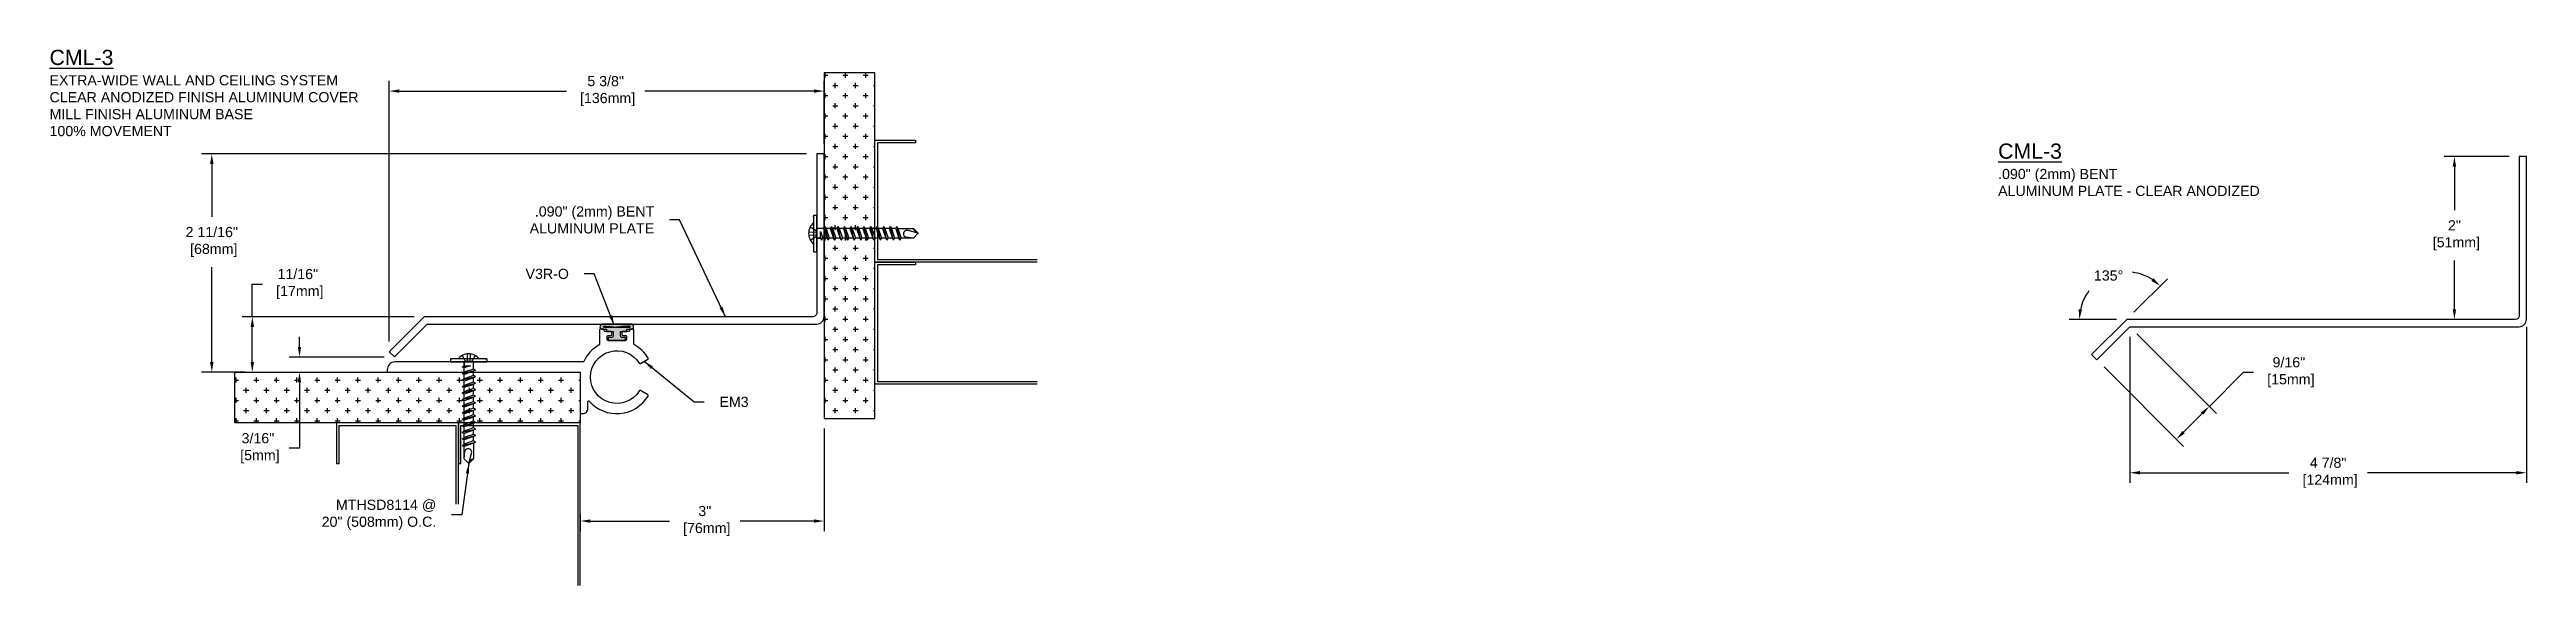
# Model space of a CAD drawing. Header units: inches. Extents: x 2 to 32.5, y 15.2 to 21.8.
import ezdxf

# ---------------------------------------------------------------- set-up
doc = ezdxf.new("R2010")
doc.units = ezdxf.units.IN
doc.header["$MEASUREMENT"] = 0
doc.linetypes.add('HIDDEN2', pattern=[0.1875, 0.125, -0.0625])
for name, color, linetype in [('Anchors', 4, 'Continuous'), ('Conditions', 1, 'Continuous'), ('Dimensions', 3, 'Continuous'), ('Fillers', 2, 'Continuous'), ('Metals', 7, 'Continuous'), ('TEXT', 2, 'Continuous')]:
    doc.layers.add(name, color=color, linetype=linetype)
doc.styles.add('ARIAL', font='arial.ttf')
doc.dimstyles.new('Arial', dxfattribs={"dimtxt": 0.125, "dimasz": 0.125, "dimexe": 0.125, "dimexo": 0.125, "dimgap": 0.125, "dimtad": 0, "dimtih": 1, "dimtoh": 1, "dimdec": 4, "dimzin": 3, "dimdsep": 46, "dimlunit": 4, "dimtxsty": 'ARIAL', "dimcen": 0.125, "dimadec": 0, "dimazin": 0, "dimtfac": 1, "dimtdec": 4, "dimtofl": 0, "dimtmove": 0, "dimatfit": 3, "dimfxl": 0, "dimfrac": 2, "dimtolj": 1, "dimtzin": 0, "dimarcsym": 0})

# ---------------------------------------------------------------- blocks, each defined once
blk = doc.blocks.new('V3RforCM')
h = blk.add_hatch(color=256)
h.paths.add_polyline_path([(0.141, -0.163), (0.205, -0.163, 0.8111), (0.189, -0.1), (-0.156, -0.1, 0.8111), (-0.172, -0.163), (-0.109, -0.163), (-0.109, -0.194), (-0.03, -0.194), (-0.03, -0.241), (-0.036, -0.267), (-0.091, -0.267), (-0.091, -0.302), (0.124, -0.302), (0.124, -0.267), (0.069, -0.267), (0.063, -0.241), (0.063, -0.194), (0.141, -0.194)])
edge = h.paths.add_edge_path(flags=16)
edge.add_spline(control_points=[(-0.139, -0.141), (-0.14, -0.141), (-0.185, -0.12), (-0.087, -0.129), (0.017, -0.14)], knot_values=[0.028497, 0.028497, 0.028497, 0.028497, 0.032831, 0.201023, 0.201023, 0.201023, 0.201023], degree=3, periodic=0)
edge.add_spline(control_points=[(0.017, -0.14), (0.12, -0.129), (0.218, -0.12), (0.173, -0.141), (0.172, -0.141)], knot_values=[0.028497, 0.028497, 0.028497, 0.028497, 0.196688, 0.201023, 0.201023, 0.201023, 0.201023], degree=3, periodic=0)
edge.add_line((0.172, -0.141), (-0.139, -0.141))
blk.add_lwpolyline([(0.141, -0.194), (0.141, -0.163), (0.205, -0.163, 0.8111), (0.189, -0.1), (-0.156, -0.1, 0.8111), (-0.172, -0.163), (-0.109, -0.163), (-0.109, -0.194), (-0.03, -0.194), (-0.03, -0.241), (-0.036, -0.267), (-0.091, -0.267), (-0.091, -0.302), (0.124, -0.302), (0.124, -0.267), (0.069, -0.267), (0.063, -0.241), (0.063, -0.194)], format="xyb", close=True)
blk.add_lwpolyline([(0.172, -0.141), (-0.139, -0.141)])
for points in [[(-0.139, -0.141), (-0.14, -0.141), (-0.185, -0.12), (-0.087, -0.129), (0.017, -0.14)], [(0.172, -0.141), (0.173, -0.141), (0.218, -0.12), (0.12, -0.129), (0.017, -0.14)]]:
    blk.add_open_spline(points, degree=3, knots=[0.028497, 0.028497, 0.028497, 0.028497, 0.0328313, 0.2010226, 0.2010226, 0.2010226, 0.2010226])
blk = doc.blocks.new('em3')
blk.add_lwpolyline([(-22.235, -3.441), (-22.235, -3.399, 0.414214), (-22.245, -3.389), (-22.28, -3.389, -0.414214), (-22.29, -3.379), (-22.29, -3.352, -0.414214), (-22.28, -3.342), (-22.207, -3.342, 0.414214), (-22.197, -3.332), (-22.197, -3.321, -0.414214), (-22.187, -3.311), (-22.151, -3.311, -0.414214), (-22.141, -3.321), (-22.141, -3.498, 0.273807), (-22.136, -3.507, -0.158832), (-21.945, -3.71, 0.29076), (-21.936, -3.716), (-19.621, -3.716, -0.414214), (-19.527, -3.81), (-19.527, -3.831, -0.414214), (-19.537, -3.841), (-21.892, -3.841, 0.414214), (-21.902, -3.851), (-21.902, -4.341, -0.414214), (-21.912, -4.351), (-21.933, -4.351, -0.414214), (-21.996, -4.289), (-21.996, -4.204, 0.692603), (-22.013, -4.198, -0.506912), (-22.737, -4.135, -0.420887), (-22.733, -4.121), (-22.642, -4.069, -0.405496), (-22.629, -4.072, 3.520953), (-22.629, -3.731, -0.405496), (-22.642, -3.734), (-22.733, -3.681, -0.420887), (-22.737, -3.668, -0.131423), (-22.569, -3.507, 0.273807), (-22.563, -3.498), (-22.563, -3.321, -0.414214), (-22.553, -3.311), (-22.517, -3.311, -0.414214), (-22.507, -3.321), (-22.507, -3.332, 0.414214), (-22.497, -3.342), (-22.425, -3.342, -0.414214), (-22.415, -3.352), (-22.415, -3.379, -0.414214), (-22.425, -3.389), (-22.46, -3.389, 0.414214), (-22.47, -3.399), (-22.47, -3.441, 0.414214), (-22.46, -3.451), (-22.245, -3.451, 0.414214)], format="xyb", close=True)
blk = doc.blocks.new('MTHSD8114')
for p, q in [((0.224, 0.038), (-0.224, 0.038)), ((-0.224, 0.038), (-0.224, 0)), ((-0.224, 0), (0.224, 0)), ((-0.056, 0), (0.056, 0)), ((0.06, -0.087), (0.06, 0)), ((0.224, 0.038), (0.224, 0)), ((-0.081, -0.061), (-0.024, -0.047)), ((-0.081, -0.061), (-0.056, -0.047)), ((-0.081, -0.061), (-0.056, -0.074)), ((-0.081, -0.141), (0.085, -0.101)), ((-0.081, -0.141), (-0.056, -0.127)), ((-0.081, -0.141), (-0.056, -0.155)), ((-0.081, -0.221), (0.085, -0.181)), ((-0.081, -0.221), (-0.056, -0.208)), ((-0.081, -0.221), (-0.056, -0.235)), ((-0.081, -0.302), (0.085, -0.262)), ((-0.081, -0.302), (-0.056, -0.288)), ((-0.081, -0.302), (-0.056, -0.316)), ((-0.056, -0.047), (-0.056, 0)), ((-0.056, 0), (-0.056, -0.047)), ((0.024, -0.047), (-0.056, -0.074)), ((-0.056, -0.047), (0.024, -0.047)), ((-0.056, -0.127), (-0.056, -0.074)), ((0.06, -0.087), (-0.056, -0.127)), ((0.06, -0.115), (-0.056, -0.155)), ((-0.056, -0.208), (-0.056, -0.155)), ((0.06, -0.167), (-0.056, -0.208)), ((0.06, -0.195), (-0.056, -0.235)), ((-0.056, -0.288), (-0.056, -0.235)), ((0.06, -0.248), (-0.056, -0.288)), ((0.06, -0.276), (-0.056, -0.316)), ((0.085, -0.101), (0.06, -0.087)), ((0.085, -0.101), (0.06, -0.115)), ((0.06, -0.167), (0.06, -0.115)), ((0.085, -0.181), (0.06, -0.167)), ((0.085, -0.181), (0.06, -0.195)), ((0.06, -0.248), (0.06, -0.195)), ((0.085, -0.262), (0.06, -0.248)), ((0.085, -0.262), (0.06, -0.276)), ((0.06, -0.328), (0.06, -0.276)), ((-0.081, -0.382), (0.085, -0.342)), ((-0.081, -0.382), (-0.056, -0.368)), ((-0.081, -0.382), (-0.056, -0.396)), ((-0.081, -0.463), (0.085, -0.422)), ((-0.081, -0.463), (-0.056, -0.449)), ((-0.081, -0.463), (-0.056, -0.477)), ((-0.081, -0.543), (0.085, -0.503)), ((-0.081, -0.543), (-0.056, -0.529)), ((-0.081, -0.543), (-0.056, -0.557)), ((-0.081, -0.624), (0.085, -0.583)), ((-0.056, -0.368), (-0.056, -0.316)), ((0.06, -0.328), (-0.056, -0.368)), ((0.06, -0.356), (-0.056, -0.396)), ((-0.056, -0.449), (-0.056, -0.396)), ((0.06, -0.409), (-0.056, -0.449)), ((0.06, -0.436), (-0.056, -0.477)), ((-0.056, -0.529), (-0.056, -0.477)), ((0.06, -0.489), (-0.056, -0.529)), ((0.06, -0.517), (-0.056, -0.557)), ((-0.056, -0.61), (-0.056, -0.557)), ((0.06, -0.569), (-0.056, -0.61)), ((0.06, -0.597), (-0.056, -0.637)), ((0.085, -0.342), (0.06, -0.328)), ((0.085, -0.342), (0.06, -0.356)), ((0.06, -0.409), (0.06, -0.356)), ((0.085, -0.422), (0.06, -0.409)), ((0.085, -0.422), (0.06, -0.436)), ((0.06, -0.489), (0.06, -0.436)), ((0.085, -0.503), (0.06, -0.489)), ((0.085, -0.503), (0.06, -0.517)), ((0.06, -0.569), (0.06, -0.517)), ((0.085, -0.583), (0.06, -0.569)), ((0.085, -0.583), (0.06, -0.597)), ((0.06, -0.65), (0.06, -0.597)), ((-0.081, -0.624), (-0.056, -0.61)), ((-0.081, -0.624), (-0.056, -0.637)), ((-0.081, -0.704), (0.085, -0.664)), ((-0.081, -0.704), (-0.056, -0.69)), ((-0.081, -0.704), (-0.056, -0.718)), ((-0.081, -0.784), (0.085, -0.744)), ((-0.081, -0.784), (-0.056, -0.771)), ((-0.081, -0.784), (-0.056, -0.798)), ((-0.081, -0.865), (0.085, -0.825)), ((-0.081, -0.865), (-0.056, -0.851)), ((-0.081, -0.865), (-0.056, -0.879)), ((-0.081, -0.945), (0.085, -0.905)), ((-0.056, -0.69), (-0.056, -0.637)), ((0.06, -0.65), (-0.056, -0.69)), ((0.06, -0.678), (-0.056, -0.718)), ((-0.056, -0.771), (-0.056, -0.718)), ((0.06, -0.73), (-0.056, -0.771)), ((0.06, -0.758), (-0.056, -0.798)), ((-0.056, -0.851), (-0.056, -0.798)), ((0.06, -0.811), (-0.056, -0.851)), ((0.06, -0.839), (-0.056, -0.879)), ((-0.056, -0.931), (-0.056, -0.879)), ((0.06, -0.891), (-0.056, -0.931)), ((0.085, -0.664), (0.06, -0.65)), ((0.085, -0.664), (0.06, -0.678)), ((0.06, -0.73), (0.06, -0.678)), ((0.085, -0.744), (0.06, -0.73)), ((0.085, -0.744), (0.06, -0.758)), ((0.06, -0.811), (0.06, -0.758)), ((0.085, -0.825), (0.06, -0.811)), ((0.085, -0.825), (0.06, -0.839)), ((0.06, -0.891), (0.06, -0.839)), ((0.085, -0.905), (0.06, -0.891)), ((0.085, -0.905), (0.06, -0.919)), ((-0.081, -0.945), (-0.056, -0.931)), ((-0.081, -0.945), (-0.056, -0.959)), ((-0.081, -1.026), (0.085, -0.985)), ((-0.081, -1.026), (-0.056, -1.012)), ((-0.081, -1.026), (-0.056, -1.04)), ((0.06, -0.919), (-0.056, -0.959)), ((-0.056, -1.012), (-0.056, -0.959)), ((0.06, -0.972), (-0.056, -1.012)), ((0.06, -0.999), (-0.056, -1.04)), ((-0.056, -1.192), (-0.056, -1.04)), ((-0.056, -1.192), (-0.046, -1.097)), ((0.002, -1.25), (-0.056, -1.192)), ((0.002, -1.25), (0.039, -1.111)), ((0.002, -1.25), (0.06, -1.192)), ((0.06, -0.972), (0.06, -0.919)), ((0.085, -0.985), (0.06, -0.972)), ((0.085, -0.985), (0.06, -0.999)), ((0.06, -0.999), (0.06, -1.192))]:
    blk.add_line(p, q)
at = {"linetype": 'HIDDEN2'}
for p, q in [((-0.081, 0.079), (-0.038, 0.006)), ((0.038, 0.006), (-0.038, 0.006)), ((-0.019, 0.099), (-0.016, 0.006)), ((0.019, 0.099), (0.016, 0.006)), ((0.081, 0.079), (0.038, 0.006))]:
    blk.add_line(p, q, dxfattribs=at)
for centre, radius, start, end in [((0, -0.066), 0.166, 38.5375, 141.4625), ((-0.005, -1.11), 0.0433, 358.315, 162.8045), ((0.089, -1.279), 0.0922, 108.6241, 161.3759)]:
    blk.add_arc(centre, radius, start, end)
blk.add_point((0.204, 0.038))
blk = doc.blocks.new('BENT ALUMPLT')
at = {"layer": 'Metals'}
blk.add_lwpolyline([(-4.287, -0.53), (-3.882, -0.125), (0.91, -0.125, 0.414214), (1, -0.035), (1, 1.969), (0.91, 1.969), (0.91, 0.01, -0.414214), (0.865, -0.035), (-3.919, -0.035), (-4.351, -0.467)], format="xyb", close=True, dxfattribs=at)
blk = doc.blocks.new('*D9')
at = {"layer": 'Defpoints', "color": 0}
for p in [(11.518, 17.278), (8.518, 16.223), (11.518, 16.016)]:
    blk.add_point(p, dxfattribs=at)
at = {"layer": 'Dimensions', "color": 0, "lineweight": -2}
for p, q in [((11.518, 17.153), (11.518, 15.891)), ((8.518, 16.098), (8.518, 15.891)), ((8.643, 16.016), (9.616, 16.016)), ((11.393, 16.016), (10.485, 16.016))]:
    blk.add_line(p, q, dxfattribs=at)
at = {"layer": 'Dimensions', "color": 0}
for points in [[(8.643, 16.036), (8.643, 15.995), (8.518, 16.016)], [(11.393, 16.036), (11.393, 15.995), (11.518, 16.016)]]:
    blk.add_solid(points, dxfattribs=at)
at = {"layer": 'Dimensions', "color": 0, "insert": (10.05, 16.016), "char_height": 0.125, "attachment_point": 5, "style": 'ARIAL'}
blk.add_mtext('\\A1;3"\\P [76mm]', dxfattribs=at)
blk = doc.blocks.new('*D10')
at = {"layer": 'Defpoints', "color": 0}
for p in [(11.518, 21.306), (11.518, 20.533), (6.167, 18.098)]:
    blk.add_point(p, dxfattribs=at)
at = {"layer": 'Dimensions', "color": 0, "lineweight": -2}
for p, q in [((6.167, 18.223), (6.167, 21.431)), ((11.518, 20.658), (11.518, 21.431)), ((6.292, 21.306), (8.347, 21.306)), ((11.393, 21.306), (9.313, 21.306))]:
    blk.add_line(p, q, dxfattribs=at)
at = {"layer": 'Dimensions', "color": 0}
for points in [[(6.292, 21.327), (6.292, 21.285), (6.167, 21.306)], [(11.393, 21.327), (11.393, 21.285), (11.518, 21.306)]]:
    blk.add_solid(points, dxfattribs=at)
at = {"layer": 'Dimensions', "color": 0, "insert": (8.83, 21.306), "char_height": 0.125, "attachment_point": 5, "style": 'ARIAL'}
blk.add_mtext('\\A1;5 3/8"\\P [136mm]', dxfattribs=at)
blk = doc.blocks.new('*D11')
at = {"layer": 'Defpoints', "color": 0}
for p in [(6.23, 18.034), (4.518, 17.848), (5.062, 17.848)]:
    blk.add_point(p, dxfattribs=at)
at = {"layer": 'Dimensions', "color": 0, "lineweight": -2}
for p, q in [((6.105, 18.034), (4.937, 18.034)), ((5.062, 18.159), (5.062, 18.284)), ((4.643, 17.848), (5.187, 17.848)), ((5.062, 17.723), (5.062, 16.912)), ((5.062, 16.912), (4.937, 16.912))]:
    blk.add_line(p, q, dxfattribs=at)
at = {"layer": 'Dimensions', "color": 0}
for points in [[(5.042, 18.159), (5.083, 18.159), (5.062, 18.034)], [(5.042, 17.723), (5.083, 17.723), (5.062, 17.848)]]:
    blk.add_solid(points, dxfattribs=at)
at = {"layer": 'Dimensions', "color": 0, "insert": (4.551, 16.912), "char_height": 0.125, "attachment_point": 5, "style": 'ARIAL'}
blk.add_mtext('\\A1;3/16"\\P [5mm]', dxfattribs=at)
blk = doc.blocks.new('*D12')
at = {"layer": 'Defpoints', "color": 0}
for p in [(4.482, 18.53), (6.599, 18.53), (4.518, 17.848)]:
    blk.add_point(p, dxfattribs=at)
at = {"layer": 'Dimensions', "color": 0, "lineweight": -2}
for p, q in [((4.482, 18.53), (4.482, 18.932)), ((4.482, 18.932), (4.607, 18.932)), ((6.474, 18.53), (4.357, 18.53)), ((4.482, 17.973), (4.482, 18.405)), ((4.393, 17.848), (4.357, 17.848))]:
    blk.add_line(p, q, dxfattribs=at)
at = {"layer": 'Dimensions', "color": 0}
for points in [[(4.461, 18.405), (4.503, 18.405), (4.482, 18.53)], [(4.461, 17.973), (4.503, 17.973), (4.482, 17.848)]]:
    blk.add_solid(points, dxfattribs=at)
at = {"layer": 'Dimensions', "color": 0, "insert": (5.042, 18.932), "char_height": 0.125, "attachment_point": 5, "style": 'ARIAL'}
blk.add_mtext('\\A1;11/16"\\P [17mm]', dxfattribs=at)
blk = doc.blocks.new('*D13')
at = {"layer": 'Defpoints', "color": 0}
for p in [(27.587, 18.406), (27.182, 18.001), (28.161, 17.022)]:
    blk.add_point(p, dxfattribs=at)
at = {"layer": 'Dimensions', "color": 0, "lineweight": -2}
for p, q in [((27.675, 18.318), (28.655, 17.338)), ((27.27, 17.912), (28.249, 16.933)), ((28.566, 17.427), (28.985, 17.846)), ((28.985, 17.846), (29.11, 17.846)), ((28.249, 17.11), (28.478, 17.338))]:
    blk.add_line(p, q, dxfattribs=at)
at = {"layer": 'Dimensions', "color": 0}
for points in [[(28.463, 17.353), (28.493, 17.324), (28.566, 17.427)], [(28.235, 17.125), (28.264, 17.095), (28.161, 17.022)]]:
    blk.add_solid(points, dxfattribs=at)
at = {"layer": 'Dimensions', "color": 0, "insert": (29.545, 17.846), "char_height": 0.125, "attachment_point": 5, "style": 'ARIAL'}
blk.add_mtext('\\A1;9/16"\\P [15mm]', dxfattribs=at)
blk = doc.blocks.new('*D14')
at = {"layer": 'Defpoints', "color": 0}
for p in [(27.587, 18.406), (32.469, 18.531), (32.469, 16.61)]:
    blk.add_point(p, dxfattribs=at)
at = {"layer": 'Dimensions', "color": 0, "lineweight": -2}
for p, q in [((32.469, 18.406), (32.469, 16.485)), ((27.587, 18.281), (27.587, 16.485)), ((27.712, 16.61), (29.545, 16.61)), ((32.344, 16.61), (30.511, 16.61))]:
    blk.add_line(p, q, dxfattribs=at)
at = {"layer": 'Dimensions', "color": 0}
for points in [[(27.712, 16.631), (27.712, 16.589), (27.587, 16.61)], [(32.344, 16.631), (32.344, 16.589), (32.469, 16.61)]]:
    blk.add_solid(points, dxfattribs=at)
at = {"layer": 'Dimensions', "color": 0, "insert": (30.028, 16.61), "char_height": 0.125, "attachment_point": 5, "style": 'ARIAL'}
blk.add_mtext('\\A1;4 7/8"\\P [124mm]', dxfattribs=at)
blk = doc.blocks.new('*D15')
at = {"layer": 'Defpoints', "color": 0}
for p in [(11.428, 20.533), (3.983, 17.848), (4.518, 17.848)]:
    blk.add_point(p, dxfattribs=at)
at = {"layer": 'Dimensions', "color": 0, "lineweight": -2}
for p, q in [((11.303, 20.533), (3.858, 20.533)), ((3.983, 20.408), (3.983, 19.759)), ((3.983, 17.973), (3.983, 19.138)), ((4.393, 17.848), (3.858, 17.848))]:
    blk.add_line(p, q, dxfattribs=at)
at = {"layer": 'Dimensions', "color": 0}
for points in [[(3.962, 20.408), (4.004, 20.408), (3.983, 20.533)], [(3.962, 17.973), (4.004, 17.973), (3.983, 17.848)]]:
    blk.add_solid(points, dxfattribs=at)
at = {"layer": 'Dimensions', "color": 0, "insert": (3.983, 19.449), "char_height": 0.125, "attachment_point": 5, "style": 'ARIAL'}
blk.add_mtext('\\A1;2 11/16"\\P [68mm]', dxfattribs=at)
blk = doc.blocks.new('*D16')
at = {"layer": 'Defpoints', "color": 0}
for p in [(32.379, 20.5), (31.582, 18.496), (32.296, 18.496)]:
    blk.add_point(p, dxfattribs=at)
at = {"layer": 'Dimensions', "color": 0, "lineweight": -2}
for p, q in [((32.254, 20.5), (31.457, 20.5)), ((31.582, 20.375), (31.582, 19.841)), ((31.582, 18.621), (31.582, 19.222)), ((32.171, 18.496), (31.457, 18.496))]:
    blk.add_line(p, q, dxfattribs=at)
at = {"layer": 'Dimensions', "color": 0}
for points in [[(31.561, 20.375), (31.603, 20.375), (31.582, 20.5)], [(31.561, 18.621), (31.603, 18.621), (31.582, 18.496)]]:
    blk.add_solid(points, dxfattribs=at)
at = {"layer": 'Dimensions', "color": 0, "insert": (31.582, 19.531), "char_height": 0.125, "attachment_point": 5, "style": 'ARIAL'}
blk.add_mtext('\\A1;2"\\P [51mm]', dxfattribs=at)
blk = doc.blocks.new('*D17')
at = {"layer": 'Defpoints', "color": 0}
for p in [(27.55, 19.08), (27.55, 18.496), (27.55, 18.496), (32.296, 18.496), (27.118, 18.065)]:
    blk.add_point(p, dxfattribs=at)
at = {"layer": 'Dimensions', "color": 0, "lineweight": -2}
for p, q in [((27.638, 18.585), (28.051, 18.997)), ((27.425, 18.496), (26.841, 18.496))]:
    blk.add_line(p, q, dxfattribs=at)
for start, end in [(57.2899, 83.4254), (143.1007, 167.7101)]:
    blk.add_arc((27.55, 18.496), 0.584, start, end, dxfattribs=at)
at = {"layer": 'Dimensions', "color": 0}
for points in [[(27.878, 19.004), (27.852, 18.971), (27.962, 18.909)], [(27, 18.618), (26.958, 18.623), (26.966, 18.496)]]:
    blk.add_solid(points, dxfattribs=at)
at = {"layer": 'Dimensions', "color": 0, "insert": (27.326, 19.036), "char_height": 0.125, "attachment_point": 5, "style": 'ARIAL'}
blk.add_mtext('\\A1;135°', dxfattribs=at)

msp = doc.modelspace()

# ---------------------------------------------------------------- hatches: boundary and pattern name
at = {"layer": 'Conditions'}
h = msp.add_hatch(dxfattribs=at)
h.set_pattern_fill('CROSS', color=256, scale=0.5, style=0)
h.paths.add_polyline_path([(11.51757, 17.27826), (12.14257, 17.27826), (12.14257, 21.5293), (11.51757, 21.5293)])
h = msp.add_hatch(dxfattribs=at)
h.set_pattern_fill('CROSS', color=256, scale=0.5, style=0)
h.paths.add_polyline_path([(8.51757, 17.22317), (8.51757, 17.83817, 0.41421356), (8.50757, 17.84817), (6.15257, 17.84817), (4.26757, 17.84817), (4.26757, 17.22317)])

# ---------------------------------------------------------------- linework, layer by layer
for points in [[(12.14257, 17.27826), (12.14257, 21.5293), (11.51757, 21.5293), (11.51757, 17.27826), (12.14257, 17.27826)], [(14.14257, 19.20056), (12.14257, 19.20056), (12.14257, 20.70056), (12.64257, 20.70056), (12.64257, 20.66931), (12.17382, 20.66931), (12.17382, 19.23181), (14.14257, 19.23181)], [(14.14257, 17.70056), (12.14257, 17.70056), (12.14257, 19.20056), (12.64257, 19.20056), (12.64257, 19.16931), (12.17382, 19.16931), (12.17382, 17.73181), (14.14257, 17.73181)], [(8.51757, 17.22317), (4.26757, 17.22317), (4.26757, 17.84817), (8.51757, 17.84817), (8.51757, 17.22317)], [(7.01757, 16.2235), (7.01757, 17.22317), (5.51757, 17.22317), (5.51757, 16.72317), (5.54882, 16.72317), (5.54882, 17.19192), (6.98632, 17.19192), (6.98632, 16.22355)], [(8.51757, 15.22317), (8.51757, 17.22317), (7.01757, 17.22317), (7.01757, 16.72317), (7.04882, 16.72317), (7.04882, 17.19192), (8.48632, 17.19192), (8.48632, 15.22317)]]:
    msp.add_lwpolyline(points, dxfattribs=at)

# ---------------------------------------------------------------- block references
at = {"layer": 'Anchors', "rotation": 90}
msp.add_blockref('MTHSD8114', (11.42757, 19.55408), dxfattribs=at)
at = {"layer": 'Anchors'}
msp.add_blockref('MTHSD8114', (7.14375, 17.97317), dxfattribs=at)
at = {"layer": 'Fillers'}
msp.add_blockref('V3RforCM', (8.95103, 18.53999), dxfattribs=at)
at = {"layer": 'Metals'}
for p in [(10.51757, 18.56471), (31.46866, 18.53121)]:
    msp.add_blockref('BENT ALUMPLT', p, dxfattribs=at)
at = {"layer": 'Metals', "xscale": -1}
msp.add_blockref('em3', (-13.38459, 21.68905), dxfattribs=at)

# ---------------------------------------------------------------- texts
at = {"layer": 'TEXT', "char_height": 0.25, "width": 9.6875, "attachment_point": 1, "style": 'ARIAL'}
for s, insert in [('{\\H0.75x;\\LCML-3\\P\\H0.66667x;\\lEXTRA-WIDE WALL AND CEILING SYSTEM\\PCLEAR ANODIZED FINISH ALUMINUM COVER\\PMILL FINISH ALUMINUM BASE\\P100% MOVEMENT}', (1.98637, 21.81429)), ('{\\H0.75x;\\LCML-3\\H1.333x;\\P\\H0.5x;\\l.090" (2mm) BENT\\PALUMINUM PLATE - CLEAR ANODIZED }', (25.9664, 20.6611))]:
    msp.add_mtext(s, dxfattribs=dict(at, insert=insert))
at = {"layer": 'TEXT', "char_height": 0.125, "style": 'ARIAL'}
for s, insert, attachment_point in [('.090" (2mm) BENT\\PALUMINUM PLATE', (9.42778, 19.72013), 6), ('V3R-O', (8.3777, 19.05627), 6), ('EM3', (10.23069, 17.48133), 4), ('MTHSD8114 @\\P20" (508mm) O.C.', (6.74599, 16.09295), 6)]:
    msp.add_mtext(s, dxfattribs=dict(at, insert=insert, attachment_point=attachment_point))

# ---------------------------------------------------------------- dimensions: what is measured, and where the dimension line sits
at = {"layer": 'Dimensions'}
for base, p1, p2, picture, middle in [((11.517571, 21.306307), (6.16682, 18.098015), (11.517571, 20.533455), '*D10', (8.829821, 21.306307)), ((32.46866, 16.60996), (27.58688, 18.40621), (32.46866, 18.53121), '*D14', (30.02777, 16.60996)), ((11.51757, 16.01552), (8.51757, 16.22317), (11.51757, 17.27826), '*D9', (10.05032, 16.01552))]:
    dim = msp.add_linear_dim(base=base, p1=p1, p2=p2, dimstyle='Arial', override={"dimpost": '\\X'}, dxfattribs=at)
    dim.commit()
    dim.dimension.update_dxf_attribs({"geometry": picture, "text_midpoint": middle, "dimtype": 160})
for base, p1, p2, angle, picture, middle, dimtype in [((3.98291, 17.84817), (11.42757, 20.53346), (4.51757, 17.84817), 90, '*D15', (3.98291, 19.44855), 160), ((31.5819108553, 18.4962054533), (32.3786603828, 20.4999554533), (32.2956578574, 18.4962054533), 90, '*D16', (31.5819108553, 19.5312054533), 160), ((4.48233, 18.52971), (4.51757, 17.84817), (6.59851, 18.52971), 90, '*D12', (5.04201, 18.93212), 160), ((28.16088, 17.02155), (27.58688, 18.40621), (27.18155, 18.00088), 225, '*D13', (29.54473, 17.84571), 161), ((5.06234, 17.84817), (6.23046, 18.03438), (4.51757, 17.84817), 90, '*D11', (4.55121, 16.9116), 160)]:
    dim = msp.add_linear_dim(base=base, p1=p1, p2=p2, angle=angle, dimstyle='Arial', override={"dimpost": '\\X'}, dxfattribs=at)
    dim.commit()
    dim.dimension.update_dxf_attribs({"geometry": picture, "text_midpoint": middle, "dimtype": dimtype})
dim = msp.add_angular_dim_2l(base=(27.5496, 19.08008), line1=((32.29566, 18.49621), (27.5496, 18.49621)), line2=((27.5496, 18.49621), (27.11791, 18.06451)), dimstyle='Arial', override={"dimpost": '\\X'}, dxfattribs=at)
dim.commit()
dim.dimension.update_dxf_attribs({"geometry": '*D17', "text_midpoint": (27.32616, 19.03563)})

# ---------------------------------------------------------------- leaders
at = {"layer": 'TEXT', "annotation_type": 0, "has_hookline": 1}
for points, hookline_direction, text_width in [([(10.30394, 18.52971), (9.74028, 19.72013), (9.61528, 19.72013)], 1, 1.5237), ([(8.93632, 18.42408), (8.6902, 19.05627), (8.5652, 19.05627)], 1, 0.52507), ([(9.30304, 17.98135), (9.91819, 17.48133), (10.04319, 17.48133)], 0, 0.33731), ([(7.14577, 16.72317), (7.05849, 16.09295), (6.93349, 16.09295)], 1, 1.39052)]:
    msp.add_leader(points, dimstyle='Arial', override={"dimgap": 0.1875, "dimtad": 0}, dxfattribs=dict(at, hookline_direction=hookline_direction, text_width=text_width))

doc.saveas('drawing.dxf')
